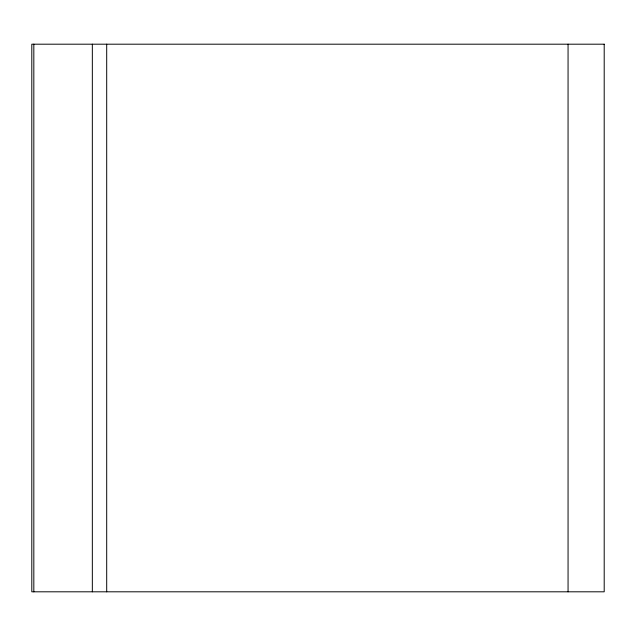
<?xml version="1.0" encoding="UTF-8"?>
<svg xmlns="http://www.w3.org/2000/svg" width="636" height="636" viewBox="0 0 636 636"><rect width="100%" height="100%" fill="white"/><g stroke="black" fill="none" stroke-linecap="round" stroke-linejoin="round"><path stroke-width="0.95" d="M568.059 44.194L568.059 591.806M106.697 44.194L106.697 591.806M92.339 44.194L92.339 591.806M33.827 44.194L33.827 591.806M604.2 44.194L31.8 44.194L31.8 591.806L604.2 591.806L604.2 44.194"/></g></svg>
